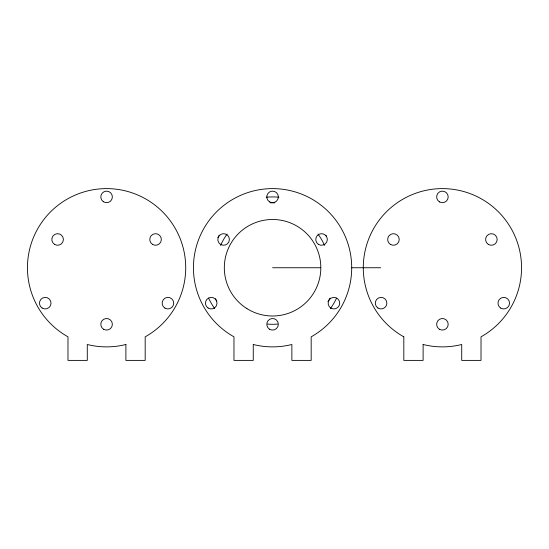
<?xml version="1.0" encoding="UTF-8"?>
<svg xmlns="http://www.w3.org/2000/svg" width="549" height="549" viewBox="0 0 549 549"><rect width="100%" height="100%" fill="white"/><g stroke="black" fill="none" stroke-linecap="round" stroke-linejoin="round"><path stroke-width="0.82" d="M272.572 267.747L320.609 267.747M351.49 267.747L380.656 267.747M423.114 344.491L423.114 360.391L403.817 360.391L403.817 336.825M253.267 344.491L253.267 360.391L233.97 360.391L233.97 336.825A79.131 79.131 0 0 1 211.715 217.164A79.131 79.131 0 0 1 333.428 217.164A79.131 79.131 0 0 1 311.173 336.825L311.173 360.391L291.869 360.391L291.869 344.491A79.131 79.131 0 0 1 253.267 344.491M125.886 344.491L125.886 360.391L145.183 360.391L145.183 336.825A79.131 79.131 0 0 0 167.438 217.164A79.131 79.131 0 0 0 45.725 217.164A79.131 79.131 0 0 0 67.98 336.825L67.98 360.391L87.284 360.391L87.284 344.491A79.131 79.131 0 0 0 125.886 344.491M277.65 324.068A56.554 56.554 0 0 1 267.487 324.068M220.609 245.43A56.554 56.554 0 0 1 227.135 234.073M318.001 234.073A56.554 56.554 0 0 1 324.534 245.43M336.544 298.162A70.835 70.835 0 0 1 330.491 308.517M214.645 308.517A70.835 70.835 0 0 1 208.599 298.162M266.203 197.201A70.835 70.835 0 0 1 278.933 197.201M329.976 298.121A64.954 64.954 0 0 1 327.979 301.627M216.814 301.051A64.954 64.954 0 0 1 215.476 298.704M270.232 202.835A64.954 64.954 0 0 1 274.905 202.835M217.912 237.552A62.442 62.442 0 0 1 219.291 235.178M325.845 235.178A62.442 62.442 0 0 1 326.552 236.358M403.817 336.825A79.131 79.131 0 0 1 381.562 217.164A79.131 79.131 0 0 1 503.275 217.164A79.131 79.131 0 0 1 481.02 336.825L481.02 360.391L461.716 360.391L461.716 344.491A79.131 79.131 0 0 1 423.114 344.491M269.676 201.922A5.792 5.792 0 0 0 278.357 196.913A5.792 5.792 0 0 0 269.676 191.896A5.792 5.792 0 0 0 269.676 201.922M269.676 329.311A5.792 5.792 0 0 0 278.357 324.294A5.792 5.792 0 0 0 269.676 319.285A5.792 5.792 0 0 0 269.676 329.311M318.413 244.339A5.792 5.792 0 0 0 327.328 239.741A5.792 5.792 0 0 0 318.894 234.32A5.792 5.792 0 0 0 318.413 244.339M208.098 308.03A5.792 5.792 0 0 0 217.013 303.439A5.792 5.792 0 0 0 208.572 298.018A5.792 5.792 0 0 0 208.098 308.03M330.903 308.106A5.792 5.792 0 0 0 339.701 303.302A5.792 5.792 0 0 0 331.136 298.08A5.792 5.792 0 0 0 330.903 308.106M220.581 244.415A5.792 5.792 0 0 0 229.386 239.604A5.792 5.792 0 0 0 220.822 234.389A5.792 5.792 0 0 0 220.581 244.415M246.878 308.586A48.25 48.25 0 0 0 320.788 269.573A48.25 48.25 0 0 0 250.042 225.076A48.25 48.25 0 0 0 246.878 308.586M54.598 244.415A5.792 5.792 0 0 0 63.396 239.604A5.792 5.792 0 0 0 54.831 234.389A5.792 5.792 0 0 0 54.598 244.415M164.913 308.106A5.792 5.792 0 0 0 173.717 303.302A5.792 5.792 0 0 0 165.153 298.08A5.792 5.792 0 0 0 164.913 308.106M42.108 308.03A5.792 5.792 0 0 0 51.023 303.439A5.792 5.792 0 0 0 42.589 298.018A5.792 5.792 0 0 0 42.108 308.03M152.43 244.339A5.792 5.792 0 0 0 161.344 239.741A5.792 5.792 0 0 0 152.903 234.32A5.792 5.792 0 0 0 152.43 244.339M103.686 329.311A5.792 5.792 0 0 0 112.373 324.294A5.792 5.792 0 0 0 103.686 319.285A5.792 5.792 0 0 0 103.686 329.311M103.336 201.709A5.792 5.792 0 0 0 112.36 197.324A5.792 5.792 0 0 0 104.056 191.704A5.792 5.792 0 0 0 103.336 201.709M390.428 244.415A5.792 5.792 0 0 0 399.233 239.604A5.792 5.792 0 0 0 390.668 234.389A5.792 5.792 0 0 0 390.428 244.415M500.75 308.106A5.792 5.792 0 0 0 509.547 303.302A5.792 5.792 0 0 0 500.983 298.08A5.792 5.792 0 0 0 500.75 308.106M377.945 308.03A5.792 5.792 0 0 0 386.86 303.439A5.792 5.792 0 0 0 378.419 298.018A5.792 5.792 0 0 0 377.945 308.03M488.26 244.339A5.792 5.792 0 0 0 497.174 239.741A5.792 5.792 0 0 0 488.74 234.32A5.792 5.792 0 0 0 488.26 244.339M439.523 329.311A5.792 5.792 0 0 0 448.204 324.294A5.792 5.792 0 0 0 439.523 319.285A5.792 5.792 0 0 0 439.523 329.311M439.523 201.922A5.792 5.792 0 0 0 448.204 196.913A5.792 5.792 0 0 0 439.523 191.896A5.792 5.792 0 0 0 439.523 201.922"/></g></svg>
